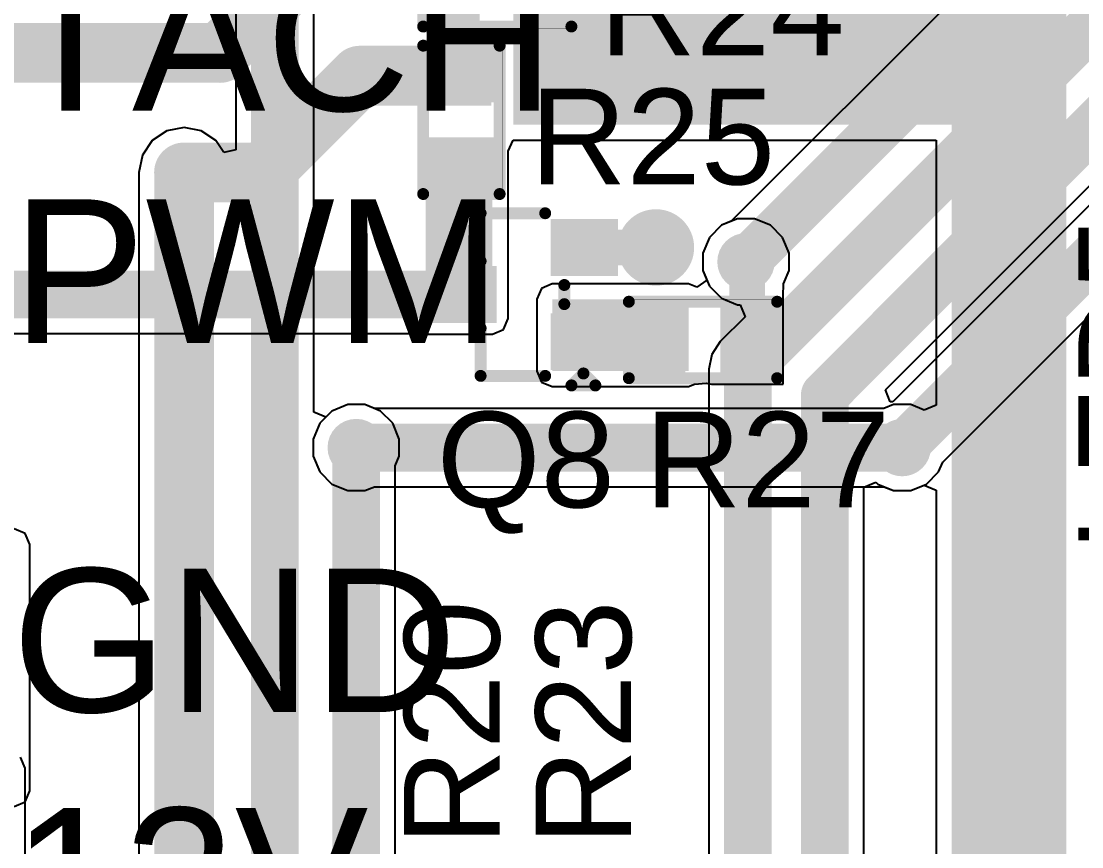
# Model space of a CAD drawing. Header units: millimetres. Extents: x -6.2 to 75.6, y -2 to 69.2.
# Drawn here: x 11.02 to 22.29, y 40.26 to 49.03 of the extents above; entities that cross this region are included whole.
import ezdxf

# ---------------------------------------------------------------- set-up
doc = ezdxf.new("R2010")
doc.units = ezdxf.units.MM
for name, color, linetype in [('BottomLayer', 5, 'Continuous'), ('BottomSolder', 6, 'Continuous'), ('TopLayer', 1, 'Continuous'), ('TopOverlay', 2, 'Continuous'), ('TopPaste', 8, 'Continuous'), ('TopSolder', 216, 'Continuous'), ('ViaHoleLayer', 16, 'Continuous')]:
    doc.layers.add(name, color=color, linetype=linetype)
doc.styles.add('Arial', font='arial.ttf', dxfattribs={"height": 0.2})

# ---------------------------------------------------------------- blocks, each defined once
blk = doc.blocks.new('R___0402_10')
at = {"layer": 'TopLayer'}
for points in [[(-0.699, -0.318), (-0.699, 0.318), (-0.241, 0.318), (-0.241, -0.318)], [(0.241, -0.318), (0.241, 0.318), (0.699, 0.318), (0.699, -0.318)]]:
    blk.add_hatch(color=1, dxfattribs=at).paths.add_polyline_path(points)
at = {"layer": 'TopPaste'}
for points in [[(-0.699, -0.318), (-0.699, 0.318), (-0.241, 0.318), (-0.241, -0.318)], [(0.241, -0.318), (0.241, 0.318), (0.699, 0.318), (0.699, -0.318)]]:
    blk.add_hatch(color=8, dxfattribs=at).paths.add_polyline_path(points)
at = {"layer": 'TopSolder'}
for points in [[(-0.754, -0.373), (-0.754, 0.373), (-0.186, 0.373), (-0.186, -0.373)], [(0.186, -0.373), (0.186, 0.373), (0.754, 0.373), (0.754, -0.373)]]:
    blk.add_hatch(color=216, dxfattribs=at).paths.add_polyline_path(points)
at = {"layer": 'TopOverlay'}
for points, const_width in [([(0.787, 0.406), (-0.787, 0.406)], 0.127), ([(-0.787, 0.406), (-0.787, -0.406)], 0.127), ([(0.787, 0.406), (0.787, -0.406)], 0.127), ([(0.787, -0.406), (-0.787, -0.406)], 0.127), ([(0.813, -0.432), (-0.813, -0.432)], 0.00323)]:
    blk.add_lwpolyline(points, dxfattribs=dict(at, const_width=const_width))
for points, const_width in [([(-0.819, 0.406, 1), (-0.756, 0.406, 1)], 0.0635), ([(-0.819, 0.406, 1), (-0.756, 0.406, 1)], 0.0635), ([(0.756, 0.406, 1), (0.819, 0.406, 1)], 0.0635), ([(0.756, 0.406, 1), (0.819, 0.406, 1)], 0.0635), ([(-0.819, -0.406, 1), (-0.756, -0.406, 1)], 0.0635), ([(-0.819, -0.406, 1), (-0.756, -0.406, 1)], 0.0635), ([(-0.814, -0.432, 1), (-0.812, -0.432, 1)], 0.00161), ([(0.756, -0.406, 1), (0.819, -0.406, 1)], 0.0635), ([(0.756, -0.406, 1), (0.819, -0.406, 1)], 0.0635), ([(0.812, -0.432, 1), (0.814, -0.432, 1)], 0.00161)]:
    blk.add_lwpolyline(points, format="xyb", close=True, dxfattribs=dict(at, const_width=const_width))
blk = doc.blocks.new('R___0402_12')
at = {"layer": 'TopLayer'}
for points in [[(-0.699, -0.318), (-0.699, 0.318), (-0.241, 0.318), (-0.241, -0.318)], [(0.241, -0.318), (0.241, 0.318), (0.699, 0.318), (0.699, -0.318)]]:
    blk.add_hatch(color=1, dxfattribs=at).paths.add_polyline_path(points)
at = {"layer": 'TopPaste'}
for points in [[(-0.699, -0.318), (-0.699, 0.318), (-0.241, 0.318), (-0.241, -0.318)], [(0.241, -0.318), (0.241, 0.318), (0.699, 0.318), (0.699, -0.318)]]:
    blk.add_hatch(color=8, dxfattribs=at).paths.add_polyline_path(points)
at = {"layer": 'TopSolder'}
for points in [[(-0.754, -0.373), (-0.754, 0.373), (-0.186, 0.373), (-0.186, -0.373)], [(0.186, -0.373), (0.186, 0.373), (0.754, 0.373), (0.754, -0.373)]]:
    blk.add_hatch(color=216, dxfattribs=at).paths.add_polyline_path(points)
at = {"layer": 'TopOverlay'}
for points, const_width in [([(-0.787, 0.406), (0.787, 0.406)], 0.127), ([(-0.787, 0.406), (-0.787, -0.406)], 0.127), ([(0.787, 0.406), (0.787, -0.406)], 0.127), ([(-0.787, -0.406), (0.787, -0.406)], 0.127), ([(-0.813, -0.432), (0.813, -0.432)], 0.00323)]:
    blk.add_lwpolyline(points, dxfattribs=dict(at, const_width=const_width))
for points, const_width in [([(-0.819, 0.406, 1), (-0.756, 0.406, 1)], 0.0635), ([(-0.819, 0.406, 1), (-0.756, 0.406, 1)], 0.0635), ([(0.756, 0.406, 1), (0.819, 0.406, 1)], 0.0635), ([(0.756, 0.406, 1), (0.819, 0.406, 1)], 0.0635), ([(-0.819, -0.406, 1), (-0.756, -0.406, 1)], 0.0635), ([(-0.819, -0.406, 1), (-0.756, -0.406, 1)], 0.0635), ([(-0.814, -0.432, 1), (-0.812, -0.432, 1)], 0.00161), ([(0.756, -0.406, 1), (0.819, -0.406, 1)], 0.0635), ([(0.756, -0.406, 1), (0.819, -0.406, 1)], 0.0635), ([(0.812, -0.432, 1), (0.814, -0.432, 1)], 0.00161)]:
    blk.add_lwpolyline(points, format="xyb", close=True, dxfattribs=dict(at, const_width=const_width))
blk = doc.blocks.new('R___0402_13')
at = {"layer": 'TopLayer'}
for points in [[(-0.699, -0.318), (-0.699, 0.318), (-0.241, 0.318), (-0.241, -0.318)], [(0.241, -0.318), (0.241, 0.318), (0.699, 0.318), (0.699, -0.318)]]:
    blk.add_hatch(color=1, dxfattribs=at).paths.add_polyline_path(points)
at = {"layer": 'TopPaste'}
for points in [[(-0.699, -0.318), (-0.699, 0.318), (-0.241, 0.318), (-0.241, -0.318)], [(0.241, -0.318), (0.241, 0.318), (0.699, 0.318), (0.699, -0.318)]]:
    blk.add_hatch(color=8, dxfattribs=at).paths.add_polyline_path(points)
at = {"layer": 'TopSolder'}
for points in [[(-0.754, -0.373), (-0.754, 0.373), (-0.186, 0.373), (-0.186, -0.373)], [(0.186, -0.373), (0.186, 0.373), (0.754, 0.373), (0.754, -0.373)]]:
    blk.add_hatch(color=216, dxfattribs=at).paths.add_polyline_path(points)
at = {"layer": 'TopOverlay'}
for points, const_width in [([(-0.787, 0.406), (0.787, 0.406)], 0.127), ([(-0.787, -0.406), (-0.787, 0.406)], 0.127), ([(0.787, -0.406), (0.787, 0.406)], 0.127), ([(-0.787, -0.406), (0.787, -0.406)], 0.127), ([(-0.813, -0.432), (0.813, -0.432)], 0.00323)]:
    blk.add_lwpolyline(points, dxfattribs=dict(at, const_width=const_width))
for points, const_width in [([(-0.819, 0.406, 1), (-0.756, 0.406, 1)], 0.0635), ([(-0.819, 0.406, 1), (-0.756, 0.406, 1)], 0.0635), ([(0.756, 0.406, 1), (0.819, 0.406, 1)], 0.0635), ([(0.756, 0.406, 1), (0.819, 0.406, 1)], 0.0635), ([(-0.819, -0.406, 1), (-0.756, -0.406, 1)], 0.0635), ([(-0.819, -0.406, 1), (-0.756, -0.406, 1)], 0.0635), ([(-0.814, -0.432, 1), (-0.812, -0.432, 1)], 0.00161), ([(0.756, -0.406, 1), (0.819, -0.406, 1)], 0.0635), ([(0.756, -0.406, 1), (0.819, -0.406, 1)], 0.0635), ([(0.812, -0.432, 1), (0.814, -0.432, 1)], 0.00161)]:
    blk.add_lwpolyline(points, format="xyb", close=True, dxfattribs=dict(at, const_width=const_width))
blk = doc.blocks.new('SOT_523_25')
at = {"layer": 'TopLayer'}
for points in [[(-0.2, 0.9), (0.2, 0.9), (0.2, 0.39), (-0.2, 0.39)], [(-0.7, -0.39), (-0.3, -0.39), (-0.3, -0.9), (-0.7, -0.9)], [(0.3, -0.39), (0.7, -0.39), (0.7, -0.9), (0.3, -0.9)]]:
    blk.add_hatch(color=1, dxfattribs=at).paths.add_polyline_path(points)
at = {"layer": 'TopPaste'}
for points in [[(-0.2, 0.9), (0.2, 0.9), (0.2, 0.39), (-0.2, 0.39)], [(-0.7, -0.39), (-0.3, -0.39), (-0.3, -0.9), (-0.7, -0.9)], [(0.3, -0.39), (0.7, -0.39), (0.7, -0.9), (0.3, -0.9)]]:
    blk.add_hatch(color=8, dxfattribs=at).paths.add_polyline_path(points)
at = {"layer": 'TopSolder'}
for points in [[(-0.302, 1.002), (0.302, 1.002), (0.302, 0.288), (-0.302, 0.288)], [(-0.802, -0.288), (-0.198, -0.288), (-0.198, -1.002), (-0.802, -1.002)], [(0.198, -0.288), (0.802, -0.288), (0.802, -1.002), (0.198, -1.002)]]:
    blk.add_hatch(color=216, dxfattribs=at).paths.add_polyline_path(points)
at = {"layer": 'TopOverlay', "const_width": 0.127}
for points in [[(-0.864, 0.457), (-0.356, 0.457)], [(-0.864, 0.457), (-0.864, -0.229)], [(0.356, 0.457), (0.864, 0.457)], [(0.864, 0.457), (0.864, -0.229)], [(-0.965, -0.508), (-0.965, -0.762)], [(-0.965, -0.508), (-0.838, -0.635)], [(-0.102, -0.432), (0.102, -0.432)], [(-0.838, -0.635), (-0.965, -0.762)]]:
    blk.add_lwpolyline(points, dxfattribs=at)
at = {"layer": 'TopOverlay', "const_width": 0.0635}
for points in [[(-0.895, 0.457, 1), (-0.832, 0.457, 1)], [(-0.895, 0.457, 1), (-0.832, 0.457, 1)], [(-0.387, 0.457, 1), (-0.324, 0.457, 1)], [(0.324, 0.457, 1), (0.387, 0.457, 1)], [(0.832, 0.457, 1), (0.895, 0.457, 1)], [(0.832, 0.457, 1), (0.895, 0.457, 1)], [(-0.895, -0.229, 1), (-0.832, -0.229, 1)], [(0.832, -0.229, 1), (0.895, -0.229, 1)], [(-0.997, -0.508, 1), (-0.933, -0.508, 1)], [(-0.997, -0.508, 1), (-0.933, -0.508, 1)], [(-0.133, -0.432, 1), (-0.07, -0.432, 1)], [(0.07, -0.432, 1), (0.133, -0.432, 1)], [(-0.87, -0.635, 1), (-0.806, -0.635, 1)], [(-0.87, -0.635, 1), (-0.806, -0.635, 1)], [(-0.997, -0.762, 1), (-0.933, -0.762, 1)], [(-0.997, -0.762, 1), (-0.933, -0.762, 1)]]:
    blk.add_lwpolyline(points, format="xyb", close=True, dxfattribs=at)

msp = doc.modelspace()

# ---------------------------------------------------------------- hatches: boundary and pattern name
at = {"layer": 'BottomLayer'}
h = msp.add_hatch(color=5, dxfattribs=at)
edge = h.paths.add_edge_path()
edge.add_arc((12.751, 47.422), 0.305, 0, 360)
h = msp.add_hatch(color=5, dxfattribs=at)
edge = h.paths.add_edge_path()
edge.add_arc((17.763, 46.626), 0.305, 0, 360)
h = msp.add_hatch(color=5, dxfattribs=at)
edge = h.paths.add_edge_path()
edge.add_arc((18.72, 46.474), 0.305, 0, 360)
h = msp.add_hatch(color=5, dxfattribs=at)
edge = h.paths.add_edge_path()
edge.add_arc((14.58, 44.501), 0.305, 0, 360)
h = msp.add_hatch(color=5, dxfattribs=at)
edge = h.paths.add_edge_path()
edge.add_arc((20.379, 44.501), 0.305, 0, 360)
at = {"layer": 'BottomSolder'}
h = msp.add_hatch(color=6, dxfattribs=at)
edge = h.paths.add_edge_path()
edge.add_arc((17.763, 46.626), 0.406, 0, 360)
at = {"layer": 'TopLayer'}
for points in [[(16.248, 47.93), (21.938, 47.93), (21.938, 49.695), (16.248, 49.695)], [(20.904, 27.407), (22.123, 27.407), (22.123, 49.708), (20.904, 49.708)], [(16.015, 48.768), (15.253, 48.768), (15.253, 48.133), (16.015, 48.133)], [(15.316, 45.872), (16.027, 45.872), (16.027, 47.777), (15.316, 47.777)], [(16.662, 45.314), (18.11, 45.314), (18.11, 46.076), (16.662, 46.076)]]:
    msp.add_hatch(color=1, dxfattribs=at).paths.add_polyline_path(points)
h = msp.add_hatch(color=1, dxfattribs=at)
edge = h.paths.add_edge_path()
edge.add_arc((12.751, 47.422), 0.305, 0, 360)
h = msp.add_hatch(color=1, dxfattribs=at)
edge = h.paths.add_edge_path()
edge.add_arc((17.763, 46.626), 0.305, 0, 360)
h = msp.add_hatch(color=1, dxfattribs=at)
edge = h.paths.add_edge_path()
edge.add_arc((18.72, 46.474), 0.305, 0, 360)
h = msp.add_hatch(color=1, dxfattribs=at)
edge = h.paths.add_edge_path()
edge.add_arc((14.58, 44.501), 0.305, 0, 360)
h = msp.add_hatch(color=1, dxfattribs=at)
edge = h.paths.add_edge_path()
edge.add_arc((20.379, 44.501), 0.305, 0, 360)
at = {"layer": 'TopSolder'}
h = msp.add_hatch(color=216, dxfattribs=at)
edge = h.paths.add_edge_path()
edge.add_arc((17.763, 46.626), 0.406, 0, 360)
at = {"layer": 'ViaHoleLayer'}
h = msp.add_hatch(color=16, dxfattribs=at)
edge = h.paths.add_edge_path()
edge.add_arc((12.751, 47.422), 0.152, 0, 360)
h = msp.add_hatch(color=16, dxfattribs=at)
edge = h.paths.add_edge_path()
edge.add_arc((17.763, 46.626), 0.152, 0, 360)
h = msp.add_hatch(color=16, dxfattribs=at)
edge = h.paths.add_edge_path()
edge.add_arc((18.72, 46.474), 0.152, 0, 360)
h = msp.add_hatch(color=16, dxfattribs=at)
edge = h.paths.add_edge_path()
edge.add_arc((14.58, 44.501), 0.152, 0, 360)
h = msp.add_hatch(color=16, dxfattribs=at)
edge = h.paths.add_edge_path()
edge.add_arc((20.379, 44.501), 0.152, 0, 360)

# ---------------------------------------------------------------- linework, layer by layer
at = {"layer": 'BottomLayer'}
for p, q in [((13.302, 51.181), (13.302, 47.663)), ((14.13, 44.878), (14.13, 51.009)), ((22.649, 50.989), (18.564, 46.904)), ((20.201, 45.116), (24.302, 49.217)), ((24.15, 48.858), (20.278, 44.986)), ((20.809, 44.345), (24.614, 48.15)), ((12.751, 47.901), (12.567, 47.864)), ((12.934, 47.864), (12.751, 47.901)), ((12.567, 47.864), (12.412, 47.761)), ((13.09, 47.761), (12.934, 47.864)), ((12.412, 47.761), (12.308, 47.605)), ((13.175, 47.633), (13.09, 47.761)), ((13.302, 47.663), (13.175, 47.633)), ((12.308, 47.605), (12.272, 47.422)), ((12.272, 47.422), (12.272, 35.916)), ((18.564, 46.904), (18.461, 46.862)), ((18.461, 46.862), (18.332, 46.733)), ((18.332, 46.733), (18.263, 46.565)), ((18.263, 46.565), (18.263, 46.383)), ((18.263, 46.383), (18.332, 46.215)), ((18.332, 46.215), (18.461, 46.086)), ((18.461, 46.086), (18.629, 46.017)), ((18.629, 46.017), (18.657, 46.017)), ((18.657, 46.017), (18.71, 45.89)), ((18.71, 45.89), (18.446, 45.626)), ((18.446, 45.626), (18.356, 45.491)), ((18.356, 45.491), (18.324, 45.333)), ((18.324, 45.333), (18.324, 35.238)), ((20.251, 44.987), (20.201, 45.116)), ((14.489, 44.958), (14.321, 44.888)), ((14.671, 44.958), (14.489, 44.958)), ((14.839, 44.888), (14.671, 44.958)), ((20.278, 44.986), (20.251, 44.987)), ((14.257, 44.825), (14.13, 44.878)), ((14.321, 44.888), (14.257, 44.825)), ((14.967, 44.76), (14.839, 44.888)), ((15.037, 44.592), (14.967, 44.76)), ((15.037, 44.41), (15.037, 44.592)), ((14.994, 44.306), (15.037, 44.41)), ((14.994, 34.982), (14.994, 44.306)), ((20.766, 44.242), (20.809, 44.345)), ((20.638, 44.113), (20.766, 44.242)), ((19.972, 44.081), (20.099, 44.134)), ((19.972, 39.869), (19.972, 44.081)), ((20.099, 44.134), (20.12, 44.113)), ((20.12, 44.113), (20.288, 44.044)), ((20.47, 44.044), (20.638, 44.113)), ((20.288, 44.044), (20.47, 44.044)), ((11.064, 43.589), (10.947, 43.637)), ((11.112, 43.472), (11.064, 43.589)), ((11.112, 40.856), (11.112, 43.472)), ((11.064, 40.739), (11.112, 40.856)), ((10.947, 40.691), (11.064, 40.739))]:
    msp.add_line(p, q, dxfattribs=at)
for points, const_width in [([(13.716, 33.846), (13.716, 51.181)], 0.508), ([(18.72, 46.474), (23.063, 50.817)], 0.508), ([(18.739, 45.333), (23.724, 50.317)], 0.508), ([(19.558, 45.06), (24.13, 49.632)], 0.508), ([(20.379, 44.501), (24.443, 48.565)], 0.508), ([(12.751, 35.916), (12.751, 47.422)], 0.635), ([(18.739, 35.044), (18.739, 45.333)], 0.508), ([(19.558, 39.675), (19.558, 45.06)], 0.508), ([(14.58, 34.946), (14.58, 44.501)], 0.508)]:
    msp.add_lwpolyline(points, dxfattribs=dict(at, const_width=const_width))
for points, const_width in [([(12.592, 47.422, 1), (12.91, 47.422, 1)], 0.318), ([(18.593, 46.474, 1), (18.847, 46.474, 1)], 0.254), ([(18.612, 45.333, 1), (18.866, 45.333, 1)], 0.254), ([(18.612, 45.333, 1), (18.866, 45.333, 1)], 0.254), ([(19.431, 45.06, 1), (19.685, 45.06, 1)], 0.254), ([(19.431, 45.06, 1), (19.685, 45.06, 1)], 0.254), ([(14.453, 44.501, 1), (14.707, 44.501, 1)], 0.254), ([(20.252, 44.501, 1), (20.506, 44.501, 1)], 0.254)]:
    msp.add_lwpolyline(points, format="xyb", close=True, dxfattribs=dict(at, const_width=const_width))
at = {"layer": 'TopLayer'}
for p, q in [((16.192, 47.65), (16.248, 47.765)), ((16.248, 47.765), (16.31, 47.765)), ((16.31, 47.765), (20.739, 47.765)), ((20.739, 47.765), (20.739, 44.953)), ((16.192, 45.872), (16.192, 47.65)), ((18.629, 46.931), (18.461, 46.862)), ((18.811, 46.931), (18.629, 46.931)), ((18.979, 46.862), (18.811, 46.931)), ((18.461, 46.862), (18.332, 46.733)), ((19.107, 46.733), (18.979, 46.862)), ((18.332, 46.733), (18.263, 46.565)), ((19.177, 46.565), (19.107, 46.733)), ((18.263, 46.565), (18.263, 46.383)), ((19.177, 46.383), (19.177, 46.565)), ((18.263, 46.383), (18.305, 46.28)), ((19.117, 46.239), (19.177, 46.383)), ((16.546, 46.192), (16.497, 46.076)), ((16.662, 46.241), (16.546, 46.192)), ((18.11, 46.241), (16.662, 46.241)), ((18.199, 46.204), (18.11, 46.241)), ((18.305, 46.28), (18.199, 46.204)), ((19.114, 46.114), (19.117, 46.239)), ((19.114, 45.174), (19.114, 46.114)), ((19.114, 46.114), (19.114, 46.114)), ((16.497, 46.076), (16.497, 45.314)), ((16.144, 45.756), (16.192, 45.872)), ((16.027, 45.707), (16.144, 45.756)), ((10.793, 45.712), (15.305, 45.712)), ((15.305, 45.712), (15.316, 45.707)), ((15.316, 45.707), (16.027, 45.707)), ((16.497, 45.314), (16.546, 45.197)), ((16.546, 45.197), (16.662, 45.149)), ((18.174, 45.174), (18.297, 45.184)), ((18.297, 45.184), (18.352, 45.174)), ((16.662, 45.149), (18.11, 45.149)), ((18.11, 45.149), (18.174, 45.174)), ((18.174, 45.174), (18.174, 45.174)), ((18.352, 45.174), (18.352, 45.174)), ((18.352, 45.174), (19.114, 45.174)), ((14.489, 44.958), (14.321, 44.888)), ((14.671, 44.958), (14.489, 44.958)), ((14.774, 44.915), (14.671, 44.958)), ((20.288, 44.958), (20.184, 44.915)), ((20.47, 44.958), (20.288, 44.958)), ((20.612, 44.899), (20.47, 44.958)), ((20.739, 44.953), (20.612, 44.899)), ((14.321, 44.888), (14.192, 44.76)), ((20.184, 44.915), (14.774, 44.915)), ((14.192, 44.76), (14.122, 44.592)), ((14.122, 44.592), (14.122, 44.41)), ((14.122, 44.41), (14.192, 44.242)), ((14.192, 44.242), (14.321, 44.113)), ((14.321, 44.113), (14.489, 44.044)), ((14.671, 44.044), (14.774, 44.086)), ((14.774, 44.086), (20.184, 44.086)), ((20.184, 44.086), (20.288, 44.044)), ((20.47, 44.044), (20.612, 44.103)), ((20.612, 44.103), (20.739, 44.049)), ((20.739, 44.049), (20.739, 38.689)), ((14.489, 44.044), (14.671, 44.044)), ((20.288, 44.044), (20.47, 44.044)), ((11.062, 41.097), (11.013, 41.214)), ((11.062, 38.43), (11.062, 41.097))]:
    msp.add_line(p, q, dxfattribs=at)
for points, const_width in [([(13.132, 48.692), (13.818, 49.378)], 0.635), ([(9.728, 48.692), (13.132, 48.692)], 0.635), ([(13.589, 47.422), (14.618, 48.45)], 0.635), ([(14.618, 48.45), (15.697, 48.45)], 0.635), ([(12.751, 47.422), (13.589, 47.422)], 0.635), ([(17.003, 46.626), (17.763, 46.626)], 0.381), ([(17.003, 46.626), (17.007, 46.63)], 0.254), ([(18.733, 45.644), (18.733, 46.461)], 0.381), ([(9.728, 46.126), (15.713, 46.126)], 0.508), ([(14.58, 44.501), (20.379, 44.501)], 0.508)]:
    msp.add_lwpolyline(points, dxfattribs=dict(at, const_width=const_width))
for points, const_width in [([(12.973, 48.692, 1), (13.291, 48.692, 1)], 0.318), ([(12.973, 48.692, 1), (13.291, 48.692, 1)], 0.318), ([(14.459, 48.45, 1), (14.776, 48.45, 1)], 0.318), ([(14.459, 48.45, 1), (14.776, 48.45, 1)], 0.318), ([(15.538, 48.45, 1), (15.856, 48.45, 1)], 0.318), ([(12.592, 47.422, 1), (12.91, 47.422, 1)], 0.318), ([(13.43, 47.422, 1), (13.748, 47.422, 1)], 0.318), ([(13.43, 47.422, 1), (13.748, 47.422, 1)], 0.318), ([(16.907, 46.626, 1), (17.098, 46.626, 1)], 0.191), ([(16.939, 46.626, 1), (17.066, 46.626, 1)], 0.127), ([(16.943, 46.63, 1), (17.07, 46.63, 1)], 0.127), ([(17.667, 46.626, 1), (17.858, 46.626, 1)], 0.191), ([(18.637, 46.461, 1), (18.828, 46.461, 1)], 0.191), ([(15.586, 46.126, 1), (15.84, 46.126, 1)], 0.254), ([(18.637, 45.644, 1), (18.828, 45.644, 1)], 0.191), ([(14.453, 44.501, 1), (14.707, 44.501, 1)], 0.254), ([(20.252, 44.501, 1), (20.506, 44.501, 1)], 0.254)]:
    msp.add_lwpolyline(points, format="xyb", close=True, dxfattribs=dict(at, const_width=const_width))

# ---------------------------------------------------------------- block references
msp.add_blockref('R___0402_13', (16.078, 49.378))
for name, p, rotation in [('R___0402_12', (15.697, 47.981), 90), ('SOT_523_25', (16.358, 46.126), 90), ('R___0402_10', (18.263, 45.644), 180)]:
    msp.add_blockref(name, p, dxfattribs=dict(rotation=rotation))

# ---------------------------------------------------------------- texts
at = {"layer": 'TopOverlay', "style": 'Arial'}
for s, height, p in [('R24', 1.016, (17.162, 48.667)), ('TACH', 1.524, (10.897, 48.077)), ('R25', 1.016, (16.426, 47.295)), ('PWM', 1.524, (10.922, 45.613)), ('Q8', 1.016, (15.435, 43.866)), ('R27', 1.016, (17.645, 43.866)), ('GND', 1.524, (10.922, 41.693)), ('12V', 1.524, (10.922, 39.151))]:
    msp.add_text(s, height=height, dxfattribs=at).set_placement(p)
for s, p in [('LED5', (23.266, 43.401)), ('R20', (16.103, 40.276)), ('R23', (17.5, 40.276))]:
    msp.add_text(s, height=1.016, rotation=90, dxfattribs=at).set_placement(p)

doc.saveas('drawing.dxf')
